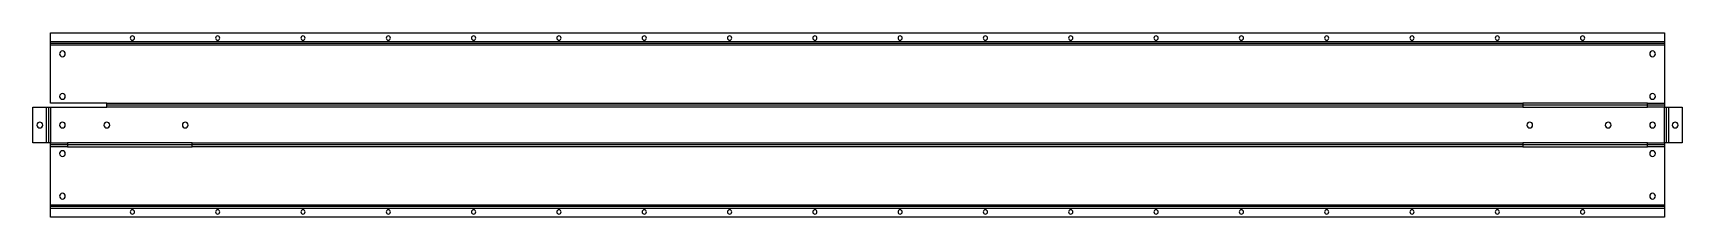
# Model space of a CAD drawing. Header units: millimetres. Extents: x -10 to 956, y 0 to 108.
import ezdxf

# ---------------------------------------------------------------- set-up
doc = ezdxf.new("R2010")
doc.units = ezdxf.units.MM

msp = doc.modelspace()

# ---------------------------------------------------------------- linework, layer by layer
at = {"layer": 'BEND'}
for p, q in [((946, 101.92), (0, 101.92)), ((-1.13, 64.52), (-1.13, 43.52)), ((946, 65.65), (33, 65.65)), ((947.13, 43.52), (947.13, 64.52)), ((946, 42.39), (0, 42.39)), ((946, 6.13), (0, 6.13))]:
    msp.add_line(p, q, dxfattribs=at)
at = {"layer": 'BEND_EXTENT'}
for p, q in [((0, 103.05), (946, 103.05)), ((946, 100.79), (0, 100.79)), ((-2.26, 43.52), (-2.26, 64.52)), ((0, 64.52), (0, 43.52)), ((33, 66.79), (863, 66.79)), ((863, 64.52), (33, 64.52)), ((936, 66.79), (946, 66.79)), ((946, 64.52), (936, 64.52)), ((946, 43.52), (946, 64.52)), ((948.26, 64.52), (948.26, 43.52)), ((0, 43.52), (10, 43.52)), ((10, 41.26), (0, 41.26)), ((83, 43.52), (863, 43.52)), ((863, 41.26), (83, 41.26)), ((936, 43.52), (946, 43.52)), ((946, 41.26), (936, 41.26)), ((0, 7.26), (946, 7.26)), ((946, 5), (0, 5))]:
    msp.add_line(p, q, dxfattribs=at)
at = {"layer": 'INTERIOR_PROFILES'}
for points in [[(936, 66.79), (863, 66.79), (863, 64.52), (936, 64.52)], [(10, 41.26), (83, 41.26), (83, 43.52), (10, 43.52)], [(863, 41.26), (936, 41.26), (936, 43.52), (863, 43.52)]]:
    msp.add_lwpolyline(points, close=True, dxfattribs=at)
at = {"layer": 'INTERIOR_PROFILES', "extrusion": (0, 0, -1)}
for centre, radius in [((-7, 95.79), 1.7), ((-48, 105.05), 1.25), ((-98, 105.05), 1.25), ((-148, 105.05), 1.25), ((-198, 105.05), 1.25), ((-248, 105.05), 1.25), ((-298, 105.05), 1.25), ((-348, 105.05), 1.25), ((-398, 105.05), 1.25), ((-448, 105.05), 1.25), ((-498, 105.05), 1.25), ((-548, 105.05), 1.25), ((-598, 105.05), 1.25), ((-648, 105.05), 1.25), ((-698, 105.05), 1.25), ((-748, 105.05), 1.25), ((-798, 105.05), 1.25), ((-848, 105.05), 1.25), ((-898, 105.05), 1.25), ((-939, 95.79), 1.7), ((-7, 70.79), 1.7), ((-939, 70.79), 1.7), ((6.26, 54.02), 1.7), ((-7, 54.02), 1.7), ((-33, 54.02), 1.7), ((-79, 54.02), 1.7), ((-867, 54.02), 1.7), ((-913, 54.02), 1.7), ((-939, 54.02), 1.7), ((-952.26, 54.02), 1.7), ((-7, 37.26), 1.7), ((-939, 37.26), 1.7), ((-7, 12.26), 1.7), ((-939, 12.26), 1.7), ((-48, 3), 1.25), ((-98, 3), 1.25), ((-148, 3), 1.25), ((-198, 3), 1.25), ((-248, 3), 1.25), ((-298, 3), 1.25), ((-348, 3), 1.25), ((-398, 3), 1.25), ((-448, 3), 1.25), ((-498, 3), 1.25), ((-548, 3), 1.25), ((-598, 3), 1.25), ((-648, 3), 1.25), ((-698, 3), 1.25), ((-748, 3), 1.25), ((-798, 3), 1.25), ((-848, 3), 1.25), ((-898, 3), 1.25)]:
    msp.add_circle(centre, radius, dxfattribs=at)
at = {"layer": 'OUTER_PROFILES'}
msp.add_lwpolyline([(33, 66.79), (0, 66.79), (0, 103.05), (0, 108.05), (946, 108.05), (946, 103.05), (946, 100.79), (946, 66.79), (946, 64.52), (956.26, 64.52), (956.26, 43.52), (946, 43.52), (946, 41.26), (946, 7.26), (946, 5), (946, 0), (0, 0), (0, 5), (0, 7.26), (0, 43.52), (-10.26, 43.52), (-10.26, 64.52), (33, 64.52)], close=True, dxfattribs=at)

doc.saveas('drawing.dxf')
